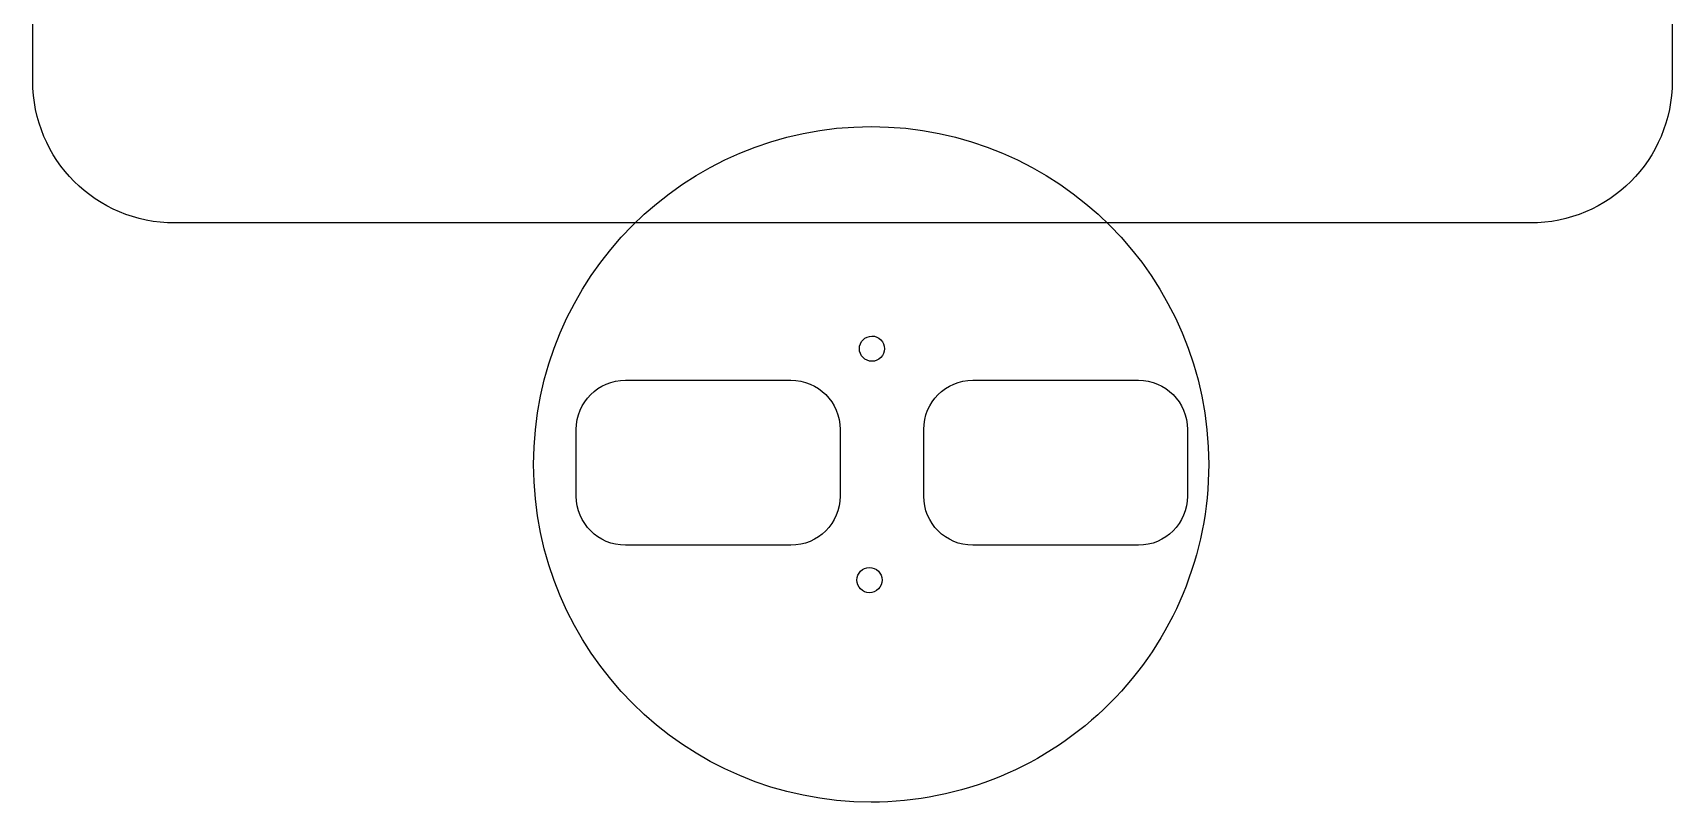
# Model space of a CAD drawing. Extents: x -145 to 178, y -12 to 290.
# Drawn here: x 26.3 to 176.2, y -11.5 to 58.7 of the extents above; entities that cross this region are included whole.
import ezdxf

# ---------------------------------------------------------------- set-up
doc = ezdxf.new("R2010")
doc.units = 0
doc.layers.add('fluid-networks-dashboard', color=7, linetype='CONTINUOUS')
doc.layers.add('fluid-networks-dashboard_copia', color=7, linetype='CONTINUOUS')

msp = doc.modelspace()

# ---------------------------------------------------------------- linework, layer by layer
at = {"layer": 'fluid-networks-dashboard', "color": 7}
for points in [[(26.34482, 54.32533), (26.34482, 258.202484)], [(176.15784, 258.202484), (176.15784, 54.32533)], [(163.18991, 41.3574), (39.312754, 41.3574)]]:
    msp.add_lwpolyline(points, dxfattribs=at)
for points in [[(39.312754, 41.3574), (32.128518, 41.3574), (26.34482, 47.1411), (26.34482, 54.32533)], [(176.15784, 54.32533), (176.15784, 47.1411), (170.37414, 41.3574), (163.18991, 41.3574)]]:
    msp.add_open_spline(points, degree=3, dxfattribs=at)
at = {"layer": 'fluid-networks-dashboard_copia', "color": 7}
for points in [[(103.02912, 31.03006)], [(80.5049, 26.99986)], [(112.254909, 26.99986)]]:
    msp.add_lwpolyline(points, close=True, dxfattribs=at)
for points in [[(80.5049, 26.99986), (95.62314, 26.99986)], [(112.254909, 26.99986), (127.373137, 26.99986)], [(76.01253, 16.42264), (76.01253, 22.5075)], [(100.115501, 22.5075), (100.115501, 16.42264)], [(107.762543, 16.42264), (107.762543, 22.5075)], [(131.865503, 22.5075), (131.865503, 16.42264)], [(95.62314, 11.93027), (80.5049, 11.93027)], [(127.373137, 11.93027), (112.254909, 11.93027)]]:
    msp.add_lwpolyline(points, dxfattribs=at)
for points in [[(72.1106, 19.31501), (72.110601, 36.35125), (85.921201, 50.161851), (102.957441, 50.161854)], [(102.957441, 50.161854), (119.993683, 50.161854), (133.804286, 36.351252), (133.804287, 19.31501)], [(101.879123, 29.88006), (101.879123, 30.515186), (102.393994, 31.030058), (103.02912, 31.03006)], [(103.02912, 31.03006), (103.334119, 31.03006), (103.626626, 30.9089), (103.842293, 30.693233)], [(103.842293, 30.693233), (104.05796, 30.477566), (104.17912, 30.185059), (104.17912, 29.88006)], [(103.02912, 28.73006), (102.393994, 28.730062), (101.879123, 29.244934), (101.879123, 29.88006)], [(103.842293, 29.066887), (103.626626, 28.85122), (103.334119, 28.73006), (103.02912, 28.73006)], [(104.17912, 29.88006), (104.17912, 29.575061), (104.05796, 29.282554), (103.842293, 29.066887)], [(76.01253, 22.5075), (76.01253, 24.99627), (78.01613, 26.99986), (80.5049, 26.99986)], [(95.62314, 26.99986), (98.11191, 26.99986), (100.115501, 24.99627), (100.115501, 22.5075)], [(107.762543, 22.5075), (107.762543, 24.99627), (109.766139, 26.99986), (112.254909, 26.99986)], [(127.373137, 26.99986), (129.861908, 26.99986), (131.865503, 24.99627), (131.865503, 22.5075)], [(102.957441, -11.53184), (85.921199, -11.531837), (72.110598, 2.278768), (72.1106, 19.31501)], [(133.804287, 19.31501), (133.804288, 11.133917), (130.554362, 3.2879), (124.769456, -2.497007)], [(80.5049, 11.93027), (78.01613, 11.93027), (76.01253, 13.93387), (76.01253, 16.42264)], [(100.115501, 16.42264), (100.115501, 13.93387), (98.11191, 11.93027), (95.62314, 11.93027)], [(112.254909, 11.93027), (109.766139, 11.93027), (107.762543, 13.93387), (107.762543, 16.42264)], [(131.865503, 16.42264), (131.865503, 13.93387), (129.861908, 11.93027), (127.373137, 11.93027)], [(101.652813, 8.74996), (101.652813, 9.385086), (102.167684, 9.899958), (102.80281, 9.89996)], [(102.80281, 9.89996), (103.107809, 9.89996), (103.400316, 9.7788), (103.615983, 9.563133)], [(103.615983, 9.563133), (103.83165, 9.347466), (103.95281, 9.054959), (103.95281, 8.74996)], [(102.80281, 7.59996), (102.167684, 7.599962), (101.652813, 8.114834), (101.652813, 8.74996)], [(103.615983, 7.936787), (103.400316, 7.72112), (103.107809, 7.59996), (102.80281, 7.59996)], [(103.95281, 8.74996), (103.95281, 8.444961), (103.83165, 8.152454), (103.615983, 7.936787)], [(124.769456, -2.497007), (118.98455, -8.281913), (111.138534, -11.53184), (102.957441, -11.53184)]]:
    msp.add_open_spline(points, degree=3, dxfattribs=at)

doc.saveas('drawing.dxf')
